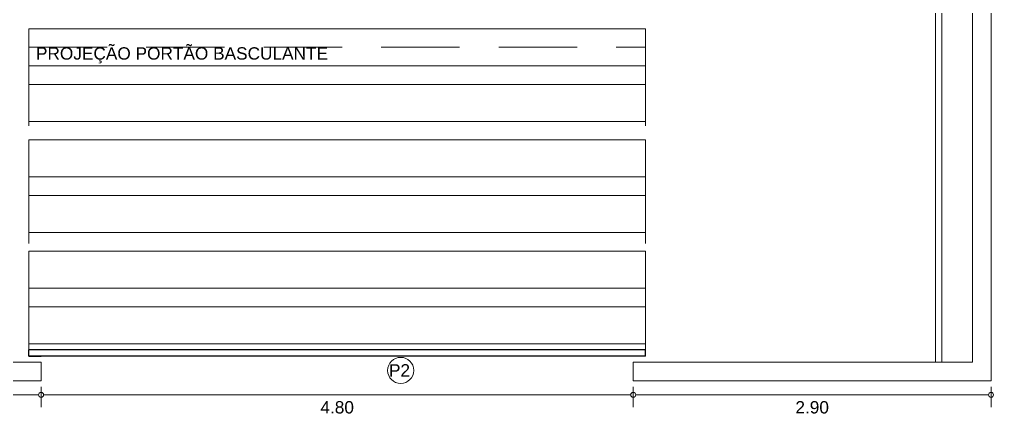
# Model space of a CAD drawing. Header units: millimetres. Extents: x 13 to 97.1, y 11.9 to 71.3.
# Drawn here: x 26.3 to 34.2, y 32.08 to 35.29 of the extents above; entities that cross this region are included whole.
import ezdxf

# ---------------------------------------------------------------- set-up
doc = ezdxf.new("R2010")
doc.units = ezdxf.units.MM
doc.linetypes.add('JIS_02_2.0', pattern=[3, 2, -1])
doc.linetypes.add('TRACEJADA', pattern=[19.05, 12.7, -6.35])
for name, color, linetype, lineweight in [('COTAS', 7, 'Continuous', 13), ('PORTA', 1, 'Continuous', 25), ('PROJEÇÃO', 7, 'TRACEJADA', 15), ('TEXTO AMBIENTE', 7, 'Continuous', 30), ('TRAÇO FINO', 7, 'Continuous', 13)]:
    doc.layers.add(name, color=color, linetype=linetype, lineweight=lineweight)
doc.styles.get("Standard").update_dxf_attribs({"font": 'arial.ttf'})
doc.dimstyles.new('Cota Projetos Arquitetônicos', dxfattribs={"dimtxt": 0.1, "dimasz": 0.04, "dimexe": 0.1, "dimexo": 0.05, "dimgap": 0.05, "dimtad": 4, "dimzin": 4, "dimdsep": 46, "dimtxsty": 'Standard', "dimblk": 'DOTBLANK', "dimcen": 0.09, "dimclrd": 7, "dimclre": 7, "dimclrt": 7, "dimadec": 0, "dimazin": 0, "dimtfac": 1, "dimtmove": 2, "dimatfit": 3, "dimfxl": 1, "dimtolj": 1, "dimtzin": 0, "dimlwd": 13, "dimlwe": 13, "dimarcsym": 0})

# ---------------------------------------------------------------- blocks, each defined once
blk = doc.blocks.new('_DotBlank')
at = {"color": 0, "linetype": 'ByBlock', "lineweight": -2}
blk.add_line((-0.5, 0), (-1, 0), dxfattribs=at)
blk.add_circle((0, 0), 0.5, dxfattribs=at)
blk = doc.blocks.new('*D390')
at = {"layer": 'COTAS', "color": 7, "linetype": 'Continuous', "lineweight": 13, "transparency": 16777216}
for p, q in [((26.4792, 32.3132), (26.4792, 32.1489)), ((31.2792, 32.3132), (31.2792, 32.1489)), ((26.5192, 32.2489), (31.2392, 32.2489))]:
    blk.add_line(p, q, dxfattribs=at)
at = {"layer": 'Defpoints', "color": 0, "transparency": 16777216}
for p in [(26.4792, 32.3632), (31.2792, 32.3632), (31.2792, 32.2489)]:
    blk.add_point(p, dxfattribs=at)
at = {"layer": 'COTAS', "color": 7, "lineweight": 13, "transparency": 16777216, "xscale": 0.04, "yscale": 0.04, "zscale": 0.04, "rotation": 180}
blk.add_blockref('_DotBlank', (26.4792, 32.2489), dxfattribs=at)
at = {"layer": 'COTAS', "color": 7, "lineweight": 13, "transparency": 16777216, "xscale": 0.04, "yscale": 0.04, "zscale": 0.04}
blk.add_blockref('_DotBlank', (31.2792, 32.2489), dxfattribs=at)
at = {"layer": 'COTAS', "color": 7, "transparency": 16777216, "insert": (28.8792, 32.1479), "char_height": 0.1, "attachment_point": 5}
blk.add_mtext('\\A1;4.80', dxfattribs=at)
blk = doc.blocks.new('*D391')
at = {"layer": 'COTAS', "color": 7, "linetype": 'Continuous', "lineweight": 13, "transparency": 16777216}
for p, q in [((31.2792, 32.3132), (31.2792, 32.1489)), ((34.1792, 32.3132), (34.1792, 32.1489)), ((31.3192, 32.2489), (34.1392, 32.2489))]:
    blk.add_line(p, q, dxfattribs=at)
at = {"layer": 'Defpoints', "color": 0, "transparency": 16777216}
for p in [(31.2792, 32.3632), (34.1792, 32.3632), (34.1792, 32.2489)]:
    blk.add_point(p, dxfattribs=at)
at = {"layer": 'COTAS', "color": 7, "lineweight": 13, "transparency": 16777216, "xscale": 0.04, "yscale": 0.04, "zscale": 0.04, "rotation": 180}
blk.add_blockref('_DotBlank', (31.2792, 32.2489), dxfattribs=at)
at = {"layer": 'COTAS', "color": 7, "lineweight": 13, "transparency": 16777216, "xscale": 0.04, "yscale": 0.04, "zscale": 0.04}
blk.add_blockref('_DotBlank', (34.1792, 32.2489), dxfattribs=at)
at = {"layer": 'COTAS', "color": 7, "transparency": 16777216, "insert": (32.7292, 32.1479), "char_height": 0.1, "attachment_point": 5}
blk.add_mtext('\\A1;2.90', dxfattribs=at)
blk = doc.blocks.new('*D340')
at = {"layer": 'COTAS', "color": 7, "linetype": 'Continuous', "lineweight": 13, "transparency": 16777216}
for p, q in [((25.6792, 32.3132), (25.6792, 32.1489)), ((26.4792, 32.3132), (26.4792, 32.1489)), ((26.4392, 32.2489), (25.7192, 32.2489))]:
    blk.add_line(p, q, dxfattribs=at)
at = {"layer": 'Defpoints', "color": 0, "transparency": 16777216}
for p in [(25.6792, 32.3632), (26.4792, 32.3632), (25.6792, 32.2489)]:
    blk.add_point(p, dxfattribs=at)
at = {"layer": 'COTAS', "color": 7, "lineweight": 13, "transparency": 16777216, "xscale": 0.04, "yscale": 0.04, "zscale": 0.04, "rotation": 180}
blk.add_blockref('_DotBlank', (25.6792, 32.2489), dxfattribs=at)
at = {"layer": 'COTAS', "color": 7, "lineweight": 13, "transparency": 16777216, "xscale": 0.04, "yscale": 0.04, "zscale": 0.04}
blk.add_blockref('_DotBlank', (26.4792, 32.2489), dxfattribs=at)
at = {"layer": 'COTAS', "color": 7, "transparency": 16777216, "insert": (26.0792, 32.1479), "char_height": 0.1, "attachment_point": 5}
blk.add_mtext('\\A1;.80', dxfattribs=at)

msp = doc.modelspace()

# ---------------------------------------------------------------- linework, layer by layer
at = {"layer": 'COTAS'}
msp.add_circle((29.3942, 32.4473), 0.1057, dxfattribs=at)
at = {"layer": 'PORTA', "color": 1}
for p, q in [((31.3792, 32.6132), (26.3792, 32.6132)), ((26.3792, 32.5632), (26.3792, 32.6132)), ((31.3792, 32.5632), (31.3792, 32.6132)), ((26.3792, 32.5632), (26.4792, 32.5632)), ((31.3792, 32.5632), (26.3792, 32.5632))]:
    msp.add_line(p, q, dxfattribs=at)
at = {"layer": 'PROJEÇÃO', "ltscale": 0.05}
for p, q in [((26.3792, 35.0632), (26.3792, 32.5632)), ((26.3792, 35.0632), (31.3792, 35.0632)), ((31.3792, 35.0632), (31.3792, 32.5632))]:
    msp.add_line(p, q, dxfattribs=at)
at = {"layer": 'TRAÇO FINO'}
for p, q in [((34.1792, 32.3632), (34.1792, 52.3632)), ((34.0292, 32.5132), (34.0292, 52.2132)), ((33.7792, 32.5132), (33.7792, 51.9632)), ((33.7292, 32.5132), (33.7292, 51.9132)), ((26.3792, 35.2132), (31.3792, 35.2132)), ((26.3792, 35.2132), (26.3792, 34.9132)), ((31.3792, 35.2132), (31.3792, 34.9132)), ((26.3792, 34.9132), (31.3792, 34.9132)), ((26.3792, 34.7632), (31.3792, 34.7632)), ((26.3792, 34.7632), (26.3792, 34.4632)), ((31.3792, 34.7632), (31.3792, 34.4632)), ((26.3792, 34.4632), (31.3792, 34.4632)), ((26.3792, 34.3132), (31.3792, 34.3132)), ((26.3792, 34.3132), (26.3792, 34.0132)), ((31.3792, 34.3132), (31.3792, 34.0132)), ((26.3792, 34.0132), (31.3792, 34.0132)), ((26.3792, 33.8632), (31.3792, 33.8632)), ((26.3792, 33.8632), (26.3792, 33.5632)), ((31.3792, 33.8632), (31.3792, 33.5632)), ((26.3792, 33.5632), (31.3792, 33.5632)), ((26.3792, 33.4132), (31.3792, 33.4132)), ((26.3792, 33.4132), (26.3792, 33.1132)), ((31.3792, 33.4132), (31.3792, 33.1132)), ((26.3792, 33.1132), (31.3792, 33.1132)), ((26.3792, 32.9632), (31.3792, 32.9632)), ((26.3792, 32.9632), (26.3792, 32.6632)), ((31.3792, 32.9632), (31.3792, 32.6632)), ((26.3792, 32.6632), (31.3792, 32.6632)), ((25.6792, 32.5132), (26.4792, 32.5132)), ((26.4792, 32.5132), (26.4792, 32.3632)), ((31.2792, 32.5132), (34.0292, 32.5132)), ((31.2792, 32.5132), (31.2792, 32.3632)), ((25.6792, 32.3632), (26.4792, 32.3632)), ((31.2792, 32.3632), (34.1792, 32.3632))]:
    msp.add_line(p, q, dxfattribs=at)

# ---------------------------------------------------------------- texts
at = {"layer": 'COTAS', "insert": (29.4699, 32.3978), "char_height": 0.1, "attachment_point": 9}
msp.add_mtext_dynamic_manual_height_columns('P2', width=0.218613, gutter_width=0.75, heights=[0], dxfattribs=at)
at = {"layer": 'TEXTO AMBIENTE', "linetype": 'JIS_02_2.0', "insert": (26.4378, 35.0634), "char_height": 0.1, "attachment_point": 1}
msp.add_mtext_dynamic_manual_height_columns('PROJEÇÃO PORTÃO BASCULANTE', width=2.960354, gutter_width=12.5, heights=[0], dxfattribs=at)

# ---------------------------------------------------------------- dimensions: what is measured, and where the dimension line sits
at = {"layer": 'COTAS'}
for base, p1, p2, picture, middle in [((25.6792, 32.2489), (26.4792, 32.3632), (25.6792, 32.3632), '*D340', (26.0792, 32.1479)), ((31.2792, 32.2489), (26.4792, 32.3632), (31.2792, 32.3632), '*D390', (28.8792, 32.1479)), ((34.1792, 32.2489), (31.2792, 32.3632), (34.1792, 32.3632), '*D391', (32.7292, 32.1479))]:
    dim = msp.add_linear_dim(base=base, p1=p1, p2=p2, dimstyle='Cota Projetos Arquitetônicos', dxfattribs=at)
    dim.commit()
    dim.dimension.update_dxf_attribs({"geometry": picture, "text_midpoint": middle})

doc.saveas('drawing.dxf')
